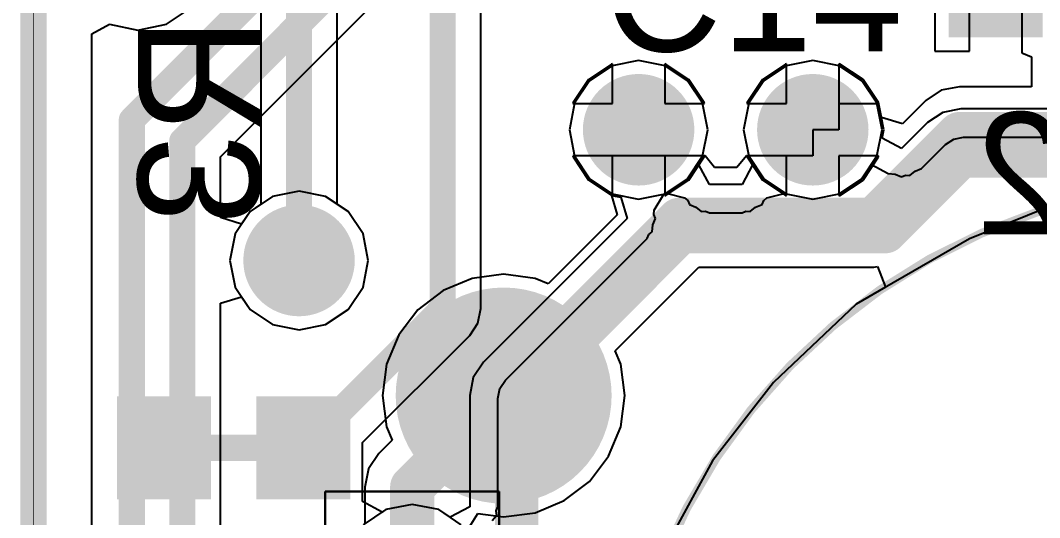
# Model space of a CAD drawing. Header units: millimetres. Extents: x 111 to 521, y 105 to 375.
# Drawn here: x 180.44 to 186.29, y 156.11 to 158.96 of the extents above; entities that cross this region are included whole.
import ezdxf

# ---------------------------------------------------------------- set-up
doc = ezdxf.new("R2010")
doc.units = ezdxf.units.MM
for name, color, linetype in [('BottomLayer', 5, 'Continuous'), ('BottomOverlay', 54, 'Continuous'), ('BottomPaste', 16, 'Continuous'), ('BottomSolder', 6, 'Continuous'), ('DrillDrawing', 1, 'Continuous'), ('KeepOutLayer', 6, 'Continuous'), ('Mechanical15', 56, 'Continuous'), ('MidLayer2', 76, 'Continuous'), ('MidLayer3', 90, 'Continuous'), ('MultiLayer', 9, 'Continuous'), ('TopLayer', 1, 'Continuous'), ('TopOverlay', 2, 'Continuous'), ('TopSolder', 216, 'Continuous'), ('ViaHoleLayer', 16, 'Continuous')]:
    doc.layers.add(name, color=color, linetype=linetype)

msp = doc.modelspace()

# ---------------------------------------------------------------- linework, layer by layer
at = {"layer": 'BottomLayer'}
for p, q in [((183.0821, 157.3089), (183.0821, 159.2439)), ((183.8318, 158.7107), (183.6995, 158.6223)), ((183.8379, 158.7119), (183.8318, 158.7107)), ((183.8379, 158.4839), (183.8379, 158.7119)), ((184.1439, 158.7107), (184.1379, 158.7119)), ((184.1379, 158.7119), (184.1379, 158.4839)), ((184.2763, 158.6223), (184.1439, 158.7107)), ((184.8318, 158.7107), (184.6995, 158.6223)), ((184.8379, 158.7119), (184.8318, 158.7107)), ((184.8379, 158.4839), (184.8379, 158.7119)), ((185.144, 158.7107), (185.1379, 158.7119)), ((185.1379, 158.7119), (185.1379, 158.3339)), ((185.2763, 158.6223), (185.144, 158.7107)), ((183.6995, 158.6223), (183.6111, 158.49)), ((184.3647, 158.49), (184.2763, 158.6223)), ((184.6995, 158.6223), (184.6111, 158.49)), ((185.3647, 158.49), (185.2763, 158.6223)), ((183.6111, 158.49), (183.6099, 158.4839)), ((184.3659, 158.4839), (184.3647, 158.49)), ((184.6111, 158.49), (184.6099, 158.4839)), ((185.3957, 158.3339), (185.3647, 158.49)), ((183.6099, 158.4839), (183.8379, 158.4839)), ((184.1379, 158.4839), (184.3659, 158.4839)), ((184.6099, 158.4839), (184.8379, 158.4839)), ((185.7345, 158.4335), (185.6468, 158.375)), ((185.8379, 158.4541), (185.7345, 158.4335)), ((188.5229, 158.4541), (185.8379, 158.4541)), ((185.6468, 158.375), (185.4982, 158.2264)), ((185.1379, 158.3339), (184.9879, 158.3339)), ((184.9879, 158.3339), (184.9879, 158.1839)), ((185.3862, 158.2862), (185.3957, 158.3339)), ((185.4982, 158.2264), (185.3862, 158.2862)), ((185.7503, 158.2489), (185.7978, 158.2806)), ((185.7978, 158.2806), (185.8539, 158.2917)), ((185.8539, 158.2917), (188.5229, 158.2917)), ((185.613, 158.1116), (185.7503, 158.2489)), ((184.3659, 158.1839), (183.6099, 158.1839)), ((183.6099, 158.1839), (183.6111, 158.1778)), ((183.6111, 158.1778), (183.6995, 158.0455)), ((184.3342, 158.1323), (184.3647, 158.1778)), ((184.3647, 158.1778), (184.3659, 158.1839)), ((184.9879, 158.1839), (184.6099, 158.1839)), ((184.6099, 158.1839), (184.6111, 158.1778)), ((184.6111, 158.1778), (184.6415, 158.1323)), ((185.2691, 158.0527), (185.3242, 158.1353)), ((185.3242, 158.1353), (185.4217, 158.0832)), ((184.3941, 158.0203), (184.3342, 158.1323)), ((184.6415, 158.1323), (184.5817, 158.0203)), ((185.4217, 158.0832), (185.4614, 158.0793)), ((185.4614, 158.0793), (185.4982, 158.064)), ((185.5454, 158.071), (185.5762, 158.0963)), ((185.5762, 158.0963), (185.613, 158.1116)), ((183.6995, 158.0455), (183.8318, 157.9571)), ((184.5817, 158.0203), (184.3941, 158.0203)), ((185.14, 157.9665), (185.2691, 158.0527)), ((185.4982, 158.064), (185.5209, 158.0734)), ((185.5209, 158.0734), (185.5454, 158.071)), ((184.0772, 157.8721), (184.133, 157.9651)), ((184.133, 157.9651), (184.14, 157.9665)), ((184.14, 157.9665), (184.1455, 157.9702)), ((184.1455, 157.9702), (184.2509, 157.9437)), ((184.7248, 157.9437), (184.8303, 157.9702)), ((184.8303, 157.9702), (184.8357, 157.9665)), ((184.8357, 157.9665), (184.9879, 157.9363)), ((184.9879, 157.9363), (185.14, 157.9665)), ((183.8318, 157.9571), (183.885, 157.9465)), ((183.885, 157.9465), (183.9219, 157.825)), ((184.2509, 157.9437), (184.2699, 157.9282)), ((184.2699, 157.9282), (184.2793, 157.9055)), ((184.2793, 157.9055), (184.3161, 157.8902)), ((184.6596, 157.8902), (184.6965, 157.9055)), ((184.6965, 157.9055), (184.7059, 157.9282)), ((184.7059, 157.9282), (184.7248, 157.9437)), ((186.3879, 157.9089), (185.8879, 157.7089)), ((184.0748, 157.8477), (184.0772, 157.8721)), ((184.0842, 157.825), (184.0748, 157.8477)), ((184.3161, 157.8902), (184.347, 157.8649)), ((184.347, 157.8649), (184.3714, 157.8673)), ((184.3714, 157.8673), (184.3941, 157.8579)), ((184.3941, 157.8579), (184.5817, 157.8579)), ((184.5817, 157.8579), (184.6043, 157.8673)), ((184.6043, 157.8673), (184.6288, 157.8649)), ((184.6288, 157.8649), (184.6596, 157.8902)), ((183.9219, 157.825), (183.0968, 157)), ((184.0651, 157.7485), (184.069, 157.7882)), ((184.069, 157.7882), (184.0842, 157.825)), ((184.0367, 157.7102), (184.0461, 157.7329)), ((184.0461, 157.7329), (184.0651, 157.7485)), ((183.2229, 156.8965), (184.0367, 157.7102)), ((185.8879, 157.7089), (185.2379, 157.3339)), ((185.2379, 157.3339), (184.7629, 156.8839)), ((183.0654, 157.225), (183.0821, 157.3089)), ((183.0179, 157.1539), (183.0654, 157.225)), ((182.4029, 156.5389), (183.0179, 157.1539)), ((183.0968, 157), (183.0383, 156.9123)), ((183.0383, 156.9123), (183.0177, 156.8089)), ((183.18, 156.7929), (183.1912, 156.849)), ((183.1912, 156.849), (183.2229, 156.8965)), ((184.7629, 156.8839), (184.4129, 156.4339)), ((183.0177, 156.8089), (183.0177, 156.1705)), ((183.18, 156.1705), (183.18, 156.7929)), ((182.4029, 156.2005), (182.4029, 156.5389)), ((184.4129, 156.4339), (184.1379, 155.9339)), ((182.5149, 156.1406), (182.4029, 156.2005)), ((182.5357, 156.1545), (182.5149, 156.1406)), ((182.6879, 156.1848), (182.5357, 156.1545)), ((182.84, 156.1545), (182.6879, 156.1848)), ((182.9057, 156.1107), (182.84, 156.1545)), ((183.0177, 156.1705), (182.9057, 156.1107)), ((183.1706, 156.1478), (183.18, 156.1705)), ((183.1731, 156.1234), (183.1706, 156.1478)), ((183.1478, 156.0926), (183.1731, 156.1234))]:
    msp.add_line(p, q, dxfattribs=at)
for points, const_width in [([(182.0379, 157.5839), (182.0379, 159.4865)], 0.15), ([(182.8629, 157.3089), (182.8629, 159.5089)], 0.15), ([(185.4041, 157.7501), (185.8379, 158.1839)], 0.25), ([(185.8379, 158.1839), (189.1379, 158.1839)], 0.25), ([(183.2879, 156.8089), (184.2291, 157.7501)], 0.25), ([(184.2291, 157.7501), (185.4041, 157.7501)], 0.25), ([(182.0629, 156.5089), (182.8629, 157.3089)], 0.15), ([(183.2879, 151.7089), (183.2879, 156.8089)], 0.25), ([(181.2629, 156.5089), (182.0629, 156.5089)], 0.15)]:
    msp.add_lwpolyline(points, dxfattribs=dict(at, const_width=const_width))
for points, const_width in [([(183.8629, 158.3339, 1), (184.1129, 158.3339, 1)], 0.25), ([(184.8629, 158.3339, 1), (185.1129, 158.3339, 1)], 0.25), ([(185.7754, 158.1839, 1), (185.9004, 158.1839, 1)], 0.125), ([(185.7754, 158.1839, 1), (185.9004, 158.1839, 1)], 0.125), ([(184.1666, 157.7501, 1), (184.2916, 157.7501, 1)], 0.125), ([(184.1666, 157.7501, 1), (184.2916, 157.7501, 1)], 0.125), ([(185.3416, 157.7501, 1), (185.4666, 157.7501, 1)], 0.125), ([(185.3416, 157.7501, 1), (185.4666, 157.7501, 1)], 0.125), ([(181.9129, 157.5839, 1), (182.1629, 157.5839, 1)], 0.25), ([(182.0004, 157.5839, 1), (182.0754, 157.5839, 1)], 0.075), ([(182.8254, 157.3089, 1), (182.9004, 157.3089, 1)], 0.075), ([(182.8254, 157.3089, 1), (182.9004, 157.3089, 1)], 0.075), ([(183.2254, 156.8089, 1), (183.3504, 156.8089, 1)], 0.125), ([(183.2254, 156.8089, 1), (183.3504, 156.8089, 1)], 0.125), ([(181.2254, 156.5089, 1), (181.3004, 156.5089, 1)], 0.075), ([(182.0254, 156.5089, 1), (182.1004, 156.5089, 1)], 0.075), ([(182.0254, 156.5089, 1), (182.1004, 156.5089, 1)], 0.075)]:
    msp.add_lwpolyline(points, format="xyb", close=True, dxfattribs=dict(at, const_width=const_width))
for points in [[(181.0629, 156.7339), (181.0629, 156.2839), (181.4629, 156.7339), (181.4629, 156.2839)], [(181.8629, 156.7339), (181.8629, 156.2839), (182.2629, 156.7339), (182.2629, 156.2839)]]:
    msp.add_solid(points, dxfattribs=at)
at = {"layer": 'BottomPaste'}
for points in [[(181.1129, 156.6839), (181.1129, 156.3339), (181.4129, 156.6839), (181.4129, 156.3339)], [(181.9129, 156.6839), (181.9129, 156.3339), (182.2129, 156.6839), (182.2129, 156.3339)]]:
    msp.add_solid(points, dxfattribs=at)
at = {"layer": 'BottomSolder', "const_width": 0.32}
for points in [[(183.8279, 158.3339, 1), (184.1479, 158.3339, 1)], [(184.8279, 158.3339, 1), (185.1479, 158.3339, 1)], [(181.8779, 157.5839, 1), (182.1979, 157.5839, 1)]]:
    msp.add_lwpolyline(points, format="xyb", close=True, dxfattribs=at)
at = {"layer": 'BottomSolder'}
for points in [[(180.9929, 156.8039), (180.9929, 156.2139), (181.5329, 156.8039), (181.5329, 156.2139)], [(181.7929, 156.8039), (181.7929, 156.2139), (182.3329, 156.8039), (182.3329, 156.2139)]]:
    msp.add_solid(points, dxfattribs=at)
at = {"layer": 'DrillDrawing', "const_width": 0.0038}
msp.add_lwpolyline([(180.5129, 150.9339), (180.5129, 168.5339)], dxfattribs=at)
at = {"layer": 'DrillDrawing', "const_width": 0.1}
for points in [[(183.9379, 158.3339, 1), (184.0379, 158.3339, 1)], [(184.9379, 158.3339, 1), (185.0379, 158.3339, 1)], [(181.9879, 157.5839, 1), (182.0879, 157.5839, 1)]]:
    msp.add_lwpolyline(points, format="xyb", close=True, dxfattribs=at)
at = {"layer": 'KeepOutLayer', "const_width": 0.15}
msp.add_lwpolyline([(180.5129, 150.9339), (180.5129, 168.5339)], dxfattribs=at)
at = {"layer": 'Mechanical15', "const_width": 0.05}
msp.add_lwpolyline([(184.1159, 153.2246, -0.799671), (189.734, 157.1097)], format="xyb", dxfattribs=at)
at = {"layer": 'MidLayer2'}
for p, q in [((182.2571, 157.9065), (182.2571, 159.4165)), ((181.8187, 159.3257), (181.8187, 157.9065)), ((181.2766, 158.9388), (181.4153, 159.0315)), ((180.8483, 158.8848), (180.9492, 158.9388)), ((180.9492, 158.9388), (181.1129, 158.9062)), ((181.1129, 158.9062), (181.2766, 158.9388)), ((180.8483, 152.3196), (180.8483, 158.8848)), ((183.8318, 158.7107), (183.6995, 158.6223)), ((183.8379, 158.7119), (183.8318, 158.7107)), ((183.8379, 158.4839), (183.8379, 158.7119)), ((184.1439, 158.7107), (184.1379, 158.7119)), ((184.1379, 158.7119), (184.1379, 158.4839)), ((184.2763, 158.6223), (184.1439, 158.7107)), ((184.8318, 158.7107), (184.6995, 158.6223)), ((184.8379, 158.7119), (184.8318, 158.7107)), ((184.8379, 158.4839), (184.8379, 158.7119)), ((185.144, 158.7107), (185.1379, 158.7119)), ((185.1379, 158.7119), (185.1379, 158.4839)), ((185.2763, 158.6223), (185.144, 158.7107)), ((183.6995, 158.6223), (183.6111, 158.49)), ((184.3647, 158.49), (184.2763, 158.6223)), ((184.6995, 158.6223), (184.6111, 158.49)), ((185.3647, 158.49), (185.2763, 158.6223)), ((183.6111, 158.49), (183.6099, 158.4839)), ((184.3659, 158.4839), (184.3647, 158.49)), ((184.6111, 158.49), (184.6099, 158.4839)), ((185.3659, 158.4839), (185.3647, 158.49)), ((183.6099, 158.4839), (183.8379, 158.4839)), ((184.1379, 158.4839), (184.3659, 158.4839)), ((184.6099, 158.4839), (184.8379, 158.4839)), ((185.1379, 158.4839), (185.3659, 158.4839)), ((183.8379, 158.1839), (183.6099, 158.1839)), ((183.6099, 158.1839), (183.6111, 158.1778)), ((183.6111, 158.1778), (183.6995, 158.0455)), ((183.8379, 157.9559), (183.8379, 158.1839)), ((184.3659, 158.1839), (184.1379, 158.1839)), ((184.1379, 158.1839), (184.1379, 157.9559)), ((184.2763, 158.0455), (184.3647, 158.1778)), ((184.3647, 158.1778), (184.3659, 158.1839)), ((184.8379, 158.1839), (184.6099, 158.1839)), ((184.6099, 158.1839), (184.6111, 158.1778)), ((184.6111, 158.1778), (184.6995, 158.0455)), ((184.8379, 157.9559), (184.8379, 158.1839)), ((185.3659, 158.1839), (185.1379, 158.1839)), ((185.1379, 158.1839), (185.1379, 157.9559)), ((185.2763, 158.0455), (185.3647, 158.1778)), ((185.3647, 158.1778), (185.3659, 158.1839)), ((183.6995, 158.0455), (183.8318, 157.9571)), ((184.1439, 157.9571), (184.2763, 158.0455)), ((184.6995, 158.0455), (184.8318, 157.9571)), ((185.144, 157.9571), (185.2763, 158.0455)), ((181.8187, 157.9065), (181.7567, 157.8651)), ((182.3191, 157.8651), (182.2571, 157.9065)), ((183.8318, 157.9571), (183.8379, 157.9559)), ((184.1379, 157.9559), (184.1439, 157.9571)), ((184.8318, 157.9571), (184.8379, 157.9559)), ((185.1379, 157.9559), (185.144, 157.9571)), ((186.3879, 157.9089), (185.8879, 157.7089)), ((181.7567, 157.8651), (181.6705, 157.7361)), ((182.4052, 157.7361), (182.3191, 157.8651)), ((181.6705, 157.7361), (181.6402, 157.5839)), ((182.4355, 157.5839), (182.4052, 157.7361)), ((185.8879, 157.7089), (185.2379, 157.3339)), ((181.6402, 157.5839), (181.6705, 157.4317)), ((182.4052, 157.4317), (182.4355, 157.5839)), ((181.6705, 157.4317), (181.7567, 157.3027)), ((182.3191, 157.3027), (182.4052, 157.4317)), ((185.2379, 157.3339), (184.7629, 156.8839)), ((181.7567, 157.3027), (181.8857, 157.2165)), ((182.19, 157.2165), (182.3191, 157.3027)), ((181.8857, 157.2165), (182.0379, 157.1863)), ((182.0379, 157.1863), (182.19, 157.2165)), ((184.7629, 156.8839), (184.4129, 156.4339)), ((184.4129, 156.4339), (184.1379, 155.9339)), ((182.5357, 156.1545), (182.4067, 156.0683)), ((182.6879, 156.1848), (182.5357, 156.1545)), ((182.84, 156.1545), (182.6879, 156.1848)), ((182.9691, 156.0683), (182.84, 156.1545))]:
    msp.add_line(p, q, dxfattribs=at)
at = {"layer": 'MidLayer2', "const_width": 0.15}
msp.add_lwpolyline([(182.0379, 157.5839), (182.0379, 159.4165)], dxfattribs=at)
at = {"layer": 'MidLayer2'}
for points, const_width in [([(183.8629, 158.3339, 1), (184.1129, 158.3339, 1)], 0.25), ([(184.8629, 158.3339, 1), (185.1129, 158.3339, 1)], 0.25), ([(181.9129, 157.5839, 1), (182.1629, 157.5839, 1)], 0.25), ([(182.0004, 157.5839, 1), (182.0754, 157.5839, 1)], 0.075)]:
    msp.add_lwpolyline(points, format="xyb", close=True, dxfattribs=dict(at, const_width=const_width))
at = {"layer": 'MidLayer3'}
for p, q in [((181.2766, 158.9388), (181.4153, 159.0315)), ((180.8483, 158.8848), (180.9492, 158.9388)), ((180.9492, 158.9388), (181.1129, 158.9062)), ((181.1129, 158.9062), (181.2766, 158.9388)), ((180.8483, 152.3196), (180.8483, 158.8848)), ((183.9879, 158.7316), (183.8357, 158.7013)), ((184.14, 158.7013), (183.9879, 158.7316)), ((184.9879, 158.7316), (184.8357, 158.7013)), ((185.14, 158.7013), (184.9879, 158.7316)), ((183.8357, 158.7013), (183.7067, 158.6151)), ((184.269, 158.6151), (184.14, 158.7013)), ((184.8357, 158.7013), (184.7067, 158.6151)), ((185.2691, 158.6151), (185.14, 158.7013)), ((183.7067, 158.6151), (183.6205, 158.4861)), ((184.3552, 158.4861), (184.269, 158.6151)), ((184.7067, 158.6151), (184.6205, 158.4861)), ((185.3552, 158.4861), (185.2691, 158.6151)), ((183.6205, 158.4861), (183.5902, 158.3339)), ((184.3855, 158.3339), (184.3552, 158.4861)), ((184.6205, 158.4861), (184.5902, 158.3339)), ((185.3855, 158.3339), (185.3552, 158.4861)), ((183.5902, 158.3339), (183.6205, 158.1817)), ((184.3552, 158.1817), (184.3855, 158.3339)), ((184.5902, 158.3339), (184.6205, 158.1817)), ((185.3552, 158.1817), (185.3855, 158.3339)), ((183.6205, 158.1817), (183.7067, 158.0527)), ((184.269, 158.0527), (184.3552, 158.1817)), ((184.6205, 158.1817), (184.7067, 158.0527)), ((185.2691, 158.0527), (185.3552, 158.1817)), ((183.7067, 158.0527), (183.8357, 157.9665)), ((184.14, 157.9665), (184.269, 158.0527)), ((184.7067, 158.0527), (184.8357, 157.9665)), ((185.14, 157.9665), (185.2691, 158.0527)), ((182.0379, 157.9816), (181.8857, 157.9513)), ((182.19, 157.9513), (182.0379, 157.9816)), ((183.8357, 157.9665), (183.9879, 157.9363)), ((183.9879, 157.9363), (184.14, 157.9665)), ((184.8357, 157.9665), (184.9879, 157.9363)), ((184.9879, 157.9363), (185.14, 157.9665)), ((181.8857, 157.9513), (181.7567, 157.8651)), ((182.3191, 157.8651), (182.19, 157.9513)), ((186.3879, 157.9089), (185.8879, 157.7089)), ((181.7567, 157.8651), (181.6705, 157.7361)), ((182.4052, 157.7361), (182.3191, 157.8651)), ((181.6705, 157.7361), (181.6402, 157.5839)), ((182.4355, 157.5839), (182.4052, 157.7361)), ((185.8879, 157.7089), (185.2379, 157.3339)), ((181.6402, 157.5839), (181.6705, 157.4317)), ((182.4052, 157.4317), (182.4355, 157.5839)), ((181.6705, 157.4317), (181.7567, 157.3027)), ((182.3191, 157.3027), (182.4052, 157.4317)), ((185.2379, 157.3339), (184.7629, 156.8839)), ((181.7567, 157.3027), (181.8857, 157.2165)), ((182.19, 157.2165), (182.3191, 157.3027)), ((181.8857, 157.2165), (182.0379, 157.1863)), ((182.0379, 157.1863), (182.19, 157.2165)), ((184.7629, 156.8839), (184.4129, 156.4339)), ((184.4129, 156.4339), (184.1379, 155.9339)), ((182.1879, 155.2589), (182.1879, 156.2589)), ((182.1879, 156.2589), (183.1879, 156.2589)), ((183.1879, 156.2589), (182.1879, 156.2589)), ((182.1879, 156.2589), (182.1879, 155.2589)), ((183.1879, 156.2589), (183.1879, 155.2589)), ((183.1879, 155.2589), (183.1879, 156.2589))]:
    msp.add_line(p, q, dxfattribs=at)
at = {"layer": 'MidLayer3', "const_width": 0.25}
for points in [[(183.8629, 158.3339, 1), (184.1129, 158.3339, 1)], [(184.8629, 158.3339, 1), (185.1129, 158.3339, 1)], [(181.9129, 157.5839, 1), (182.1629, 157.5839, 1)]]:
    msp.add_lwpolyline(points, format="xyb", close=True, dxfattribs=at)
at = {"layer": 'MultiLayer'}
for p, q in [((186.3879, 157.9089), (185.8879, 157.7089)), ((185.8879, 157.7089), (185.2379, 157.3339)), ((185.2379, 157.3339), (184.7629, 156.8839)), ((184.7629, 156.8839), (184.4129, 156.4339)), ((184.4129, 156.4339), (184.1379, 155.9339))]:
    msp.add_line(p, q, dxfattribs=at)
at = {"layer": 'MultiLayer', "const_width": 0.25}
for points in [[(183.8629, 158.3339, 1), (184.1129, 158.3339, 1)], [(184.8629, 158.3339, 1), (185.1129, 158.3339, 1)], [(181.9129, 157.5839, 1), (182.1629, 157.5839, 1)]]:
    msp.add_lwpolyline(points, format="xyb", close=True, dxfattribs=at)
at = {"layer": 'TopLayer'}
for p, q in [((181.5869, 158.1791), (183.0929, 159.6851)), ((186.1879, 159.2339), (186.1879, 158.7754)), ((185.6879, 159.0839), (185.6879, 158.7839)), ((185.8879, 158.7839), (185.8879, 159.0839)), ((185.6879, 158.7839), (185.8879, 158.7839)), ((186.1879, 158.7754), (186.2439, 158.7522)), ((186.2439, 158.7522), (186.2439, 158.5811)), ((183.8318, 158.7107), (183.6995, 158.6223)), ((183.8379, 158.7119), (183.8318, 158.7107)), ((183.8379, 158.4839), (183.8379, 158.7119)), ((184.1439, 158.7107), (184.1379, 158.7119)), ((184.1379, 158.7119), (184.1379, 158.4839)), ((184.2763, 158.6223), (184.1439, 158.7107)), ((184.8318, 158.7107), (184.6995, 158.6223)), ((184.8379, 158.7119), (184.8318, 158.7107)), ((184.8379, 158.4839), (184.8379, 158.7119)), ((185.144, 158.7107), (185.1379, 158.7119)), ((185.1379, 158.7119), (185.1379, 158.3339)), ((185.2763, 158.6223), (185.144, 158.7107)), ((183.6995, 158.6223), (183.6111, 158.49)), ((184.3647, 158.49), (184.2763, 158.6223)), ((184.6995, 158.6223), (184.6111, 158.49)), ((185.3647, 158.49), (185.2763, 158.6223)), ((185.7257, 158.5604), (185.6374, 158.5014)), ((185.8299, 158.5811), (185.7257, 158.5604)), ((186.2439, 158.5811), (185.8299, 158.5811)), ((185.8299, 158.5811), (185.8299, 158.5811)), ((183.6111, 158.49), (183.6099, 158.4839)), ((184.3659, 158.4839), (184.3647, 158.49)), ((184.6111, 158.49), (184.6099, 158.4839)), ((185.3817, 158.4042), (185.3647, 158.49)), ((185.6374, 158.5014), (185.5033, 158.3673)), ((185.6374, 158.5014), (185.6374, 158.5014)), ((183.6099, 158.4839), (183.8379, 158.4839)), ((184.1379, 158.4839), (184.3659, 158.4839)), ((184.6099, 158.4839), (184.8379, 158.4839)), ((185.5033, 158.3673), (185.3817, 158.4042)), ((185.1379, 158.3339), (184.9879, 158.3339)), ((184.9879, 158.3339), (184.9879, 158.1839)), ((181.5869, 157.8297), (181.5869, 158.1791)), ((184.3693, 158.1839), (183.6099, 158.1839)), ((183.6099, 158.1839), (183.6111, 158.1778)), ((183.6111, 158.1778), (183.6995, 158.0455)), ((184.4244, 158.1169), (184.3693, 158.1839)), ((184.6064, 158.1839), (184.5514, 158.1169)), ((184.9879, 158.1839), (184.6064, 158.1839)), ((184.5514, 158.1169), (184.4244, 158.1169)), ((183.6995, 158.0455), (183.8318, 157.9571)), ((182.0379, 157.9816), (181.8857, 157.9513)), ((182.19, 157.9513), (182.0379, 157.9816)), ((181.8857, 157.9513), (181.7567, 157.8651)), ((182.3191, 157.8651), (182.19, 157.9513)), ((183.8318, 157.9571), (183.8654, 157.8464)), ((181.7567, 157.8651), (181.7084, 157.7928)), ((182.4052, 157.7361), (182.3191, 157.8651)), ((183.8654, 157.8464), (183.4687, 157.4498)), ((181.7084, 157.7928), (181.5869, 157.8297)), ((182.4355, 157.5839), (182.4052, 157.7361)), ((182.4052, 157.4317), (182.4355, 157.5839)), ((183.2129, 157.5049), (183.0328, 157.4812)), ((183.393, 157.4812), (183.2129, 157.5049)), ((183.8537, 157.0648), (184.3336, 157.5447)), ((184.3336, 157.5447), (185.3379, 157.5447)), ((185.3379, 157.5447), (185.3601, 157.5491)), ((185.3379, 157.5447), (185.3379, 157.5447)), ((185.3601, 157.5491), (185.4048, 157.4302)), ((183.0328, 157.4812), (182.8649, 157.4116)), ((183.4687, 157.4498), (183.393, 157.4812)), ((181.5869, 157.3382), (181.7084, 157.375)), ((181.7084, 157.375), (181.7567, 157.3027)), ((182.3191, 157.3027), (182.4052, 157.4317)), ((182.8649, 157.4116), (182.7208, 157.301)), ((185.4048, 157.4302), (185.2379, 157.3339)), ((181.5869, 154.8819), (181.5869, 157.3382)), ((185.2379, 157.3339), (184.7629, 156.8839)), ((181.7567, 157.3027), (181.8857, 157.2165)), ((182.19, 157.2165), (182.3191, 157.3027)), ((182.7208, 157.301), (182.6102, 157.1569)), ((181.8857, 157.2165), (182.0379, 157.1863)), ((182.0379, 157.1863), (182.19, 157.2165)), ((182.6102, 157.1569), (182.5406, 156.989)), ((183.8851, 156.989), (183.8537, 157.0648)), ((182.5406, 156.989), (182.5169, 156.8089)), ((183.9088, 156.8089), (183.8851, 156.989)), ((184.7629, 156.8839), (184.4129, 156.4339)), ((182.5169, 156.8089), (182.5406, 156.6288)), ((183.8851, 156.6288), (183.9088, 156.8089)), ((182.5406, 156.6288), (182.572, 156.553)), ((183.8156, 156.4609), (183.8851, 156.6288)), ((182.572, 156.553), (182.4954, 156.4764)), ((182.4954, 156.4764), (182.4364, 156.3881)), ((183.705, 156.3168), (183.8156, 156.4609)), ((182.4364, 156.3881), (182.4156, 156.2839)), ((184.4129, 156.4339), (184.1379, 155.9339)), ((182.4156, 156.2839), (182.4156, 156.2839)), ((182.4156, 156.2839), (182.4156, 156.0743)), ((183.5609, 156.2062), (183.705, 156.3168)), ((183.393, 156.1367), (183.5609, 156.2062)), ((182.9983, 156.0245), (183.0654, 156.1324)), ((183.0654, 156.1324), (183.2129, 156.113)), ((183.2129, 156.113), (183.393, 156.1367))]:
    msp.add_line(p, q, dxfattribs=at)
for points, const_width in [([(181.0777, 158.39), (182.7328, 160.0451)], 0.15), ([(181.3677, 158.2699), (182.9379, 159.8401)], 0.15), ([(181.0777, 151.9191), (181.0777, 158.39)], 0.15), ([(185.3379, 157.8169), (185.8299, 158.3089)], 0.254), ([(185.8299, 158.3089), (190.1879, 158.3089)], 0.254), ([(181.3677, 154.1791), (181.3677, 158.2699)], 0.15), ([(183.2129, 156.8089), (184.2209, 157.8169)], 0.254), ([(184.2209, 157.8169), (185.3379, 157.8169)], 0.254), ([(182.6879, 156.2839), (183.2129, 156.8089)], 0.254), ([(182.6879, 155.7871), (182.6879, 156.2839)], 0.254)]:
    msp.add_lwpolyline(points, dxfattribs=dict(at, const_width=const_width))
for points, const_width in [([(183.8629, 158.3339, 1), (184.1129, 158.3339, 1)], 0.25), ([(184.8629, 158.3339, 1), (185.1129, 158.3339, 1)], 0.25), ([(181.0402, 158.39, 1), (181.1152, 158.39, 1)], 0.075), ([(181.0402, 158.39, 1), (181.1152, 158.39, 1)], 0.075), ([(185.7664, 158.3089, 1), (185.8934, 158.3089, 1)], 0.127), ([(185.7664, 158.3089, 1), (185.8934, 158.3089, 1)], 0.127), ([(181.3302, 158.2699, 1), (181.4052, 158.2699, 1)], 0.075), ([(181.3302, 158.2699, 1), (181.4052, 158.2699, 1)], 0.075), ([(184.1574, 157.8169, 1), (184.2844, 157.8169, 1)], 0.127), ([(184.1574, 157.8169, 1), (184.2844, 157.8169, 1)], 0.127), ([(185.2744, 157.8169, 1), (185.4014, 157.8169, 1)], 0.127), ([(185.2744, 157.8169, 1), (185.4014, 157.8169, 1)], 0.127), ([(181.9129, 157.5839, 1), (182.1629, 157.5839, 1)], 0.25), ([(182.9379, 156.8089, 1), (183.4879, 156.8089, 1)], 0.55), ([(183.1494, 156.8089, 1), (183.2764, 156.8089, 1)], 0.127), ([(183.1494, 156.8089, 1), (183.2764, 156.8089, 1)], 0.127), ([(182.6244, 156.2839, 1), (182.7514, 156.2839, 1)], 0.127), ([(182.6244, 156.2839, 1), (182.7514, 156.2839, 1)], 0.127)]:
    msp.add_lwpolyline(points, format="xyb", close=True, dxfattribs=dict(at, const_width=const_width))
msp.add_solid([(185.8379, 158.9339), (186.2379, 158.9339), (185.8379, 159.5339), (186.2379, 159.5339)], dxfattribs=at)
at = {"layer": 'TopSolder'}
for points, const_width in [([(183.8279, 158.3339, 1), (184.1479, 158.3339, 1)], 0.32), ([(184.8279, 158.3339, 1), (185.1479, 158.3339, 1)], 0.32), ([(181.8779, 157.5839, 1), (182.1979, 157.5839, 1)], 0.32), ([(182.9029, 156.8089, 1), (183.5229, 156.8089, 1)], 0.62)]:
    msp.add_lwpolyline(points, format="xyb", close=True, dxfattribs=dict(at, const_width=const_width))
msp.add_solid([(185.7679, 158.8639), (186.3079, 158.8639), (185.7679, 159.6039), (186.3079, 159.6039)], dxfattribs=at)
at = {"layer": 'ViaHoleLayer', "const_width": 0.1}
for points in [[(183.9379, 158.3339, 1), (184.0379, 158.3339, 1)], [(184.9379, 158.3339, 1), (185.0379, 158.3339, 1)], [(181.9879, 157.5839, 1), (182.0879, 157.5839, 1)]]:
    msp.add_lwpolyline(points, format="xyb", close=True, dxfattribs=at)

# ---------------------------------------------------------------- texts
at = {"layer": 'BottomOverlay', "text_generation_flag": 2}
for s, rotation, p in [('R3', 90, (181.8129, 158.9839)), ('U2', 360, (187.1205, 157.7333))]:
    msp.add_text(s, height=0.7, rotation=rotation, dxfattribs=at).set_placement(p)
at = {"layer": 'TopOverlay'}
msp.add_text('C14', height=0.7, dxfattribs=at).set_placement((183.7879, 158.7839))

doc.saveas('drawing.dxf')
